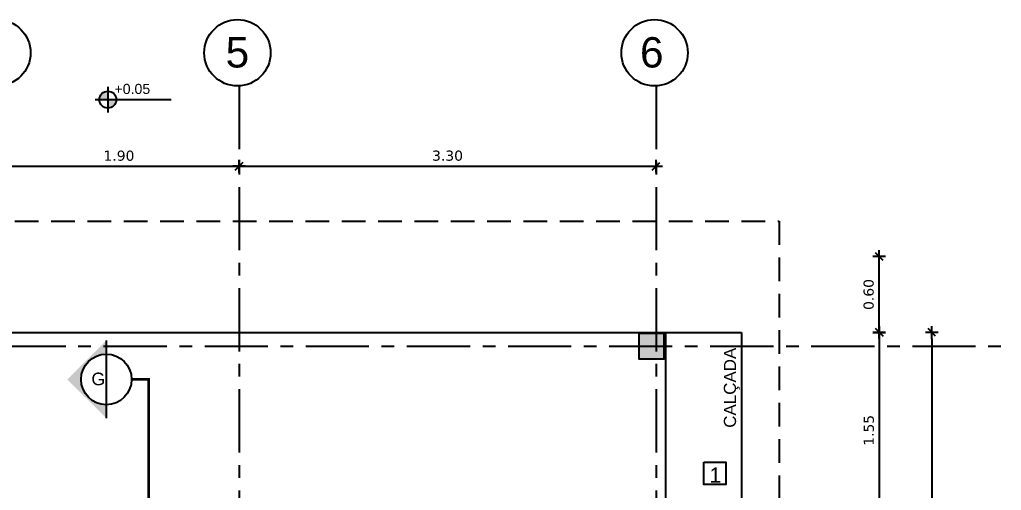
# Model space of a CAD drawing. Extents: x 12 to 194, y 116 to 198.
# Drawn here: x 75.78 to 83.55, y 175.62 to 179.35 of the extents above; entities that cross this region are included whole.
import ezdxf

# ---------------------------------------------------------------- set-up
doc = ezdxf.new("R2010")
doc.units = 0
doc.header["$LTSCALE"] = 0.005
doc.header["$PDMODE"] = 3
for name, pattern in [('C5', [60, 50, -5, 0, -5]), ('CONTINU', [0]), ('DASHDOT', [25.4, 12.7, -6.35, 0, -6.35]), ('TRACEJADO_G', [0.375, 0.25, -0.125])]:
    doc.linetypes.add(name, pattern=pattern)
doc.layers.get('0').update_dxf_attribs({"linetype": 'CONTINUOUS'})
doc.layers.get('DEFPOINTS').update_dxf_attribs({"linetype": 'CONTINUOUS'})
for name, color, linetype in [('A-ALV', 6, 'CONTINUOUS'), ('A-PARED-PISOS', 2, 'CONTINUOUS'), ('A-PISOS-CTEL', 2, 'TRACEJADO_G'), ('A-PISOS-NIVEL', 1, 'CONTINUOUS'), ('ARQ-CTA-1_050', 1, 'CONTINUOUS'), ('ARQ-EXO-1_100', 251, 'C5'), ('ARQ-SMB-1_050', 1, 'CONTINUOUS'), ('ARQ-SMB-1_100', 1, 'CONTINUOUS'), ('ARQ-TXT-1_050', 2, 'CONTINUOUS'), ('ARQ-TXT-1_075', 2, 'CONTINUOUS'), ('ARQ-TXT-1_100', 2, 'CONTINUOUS')]:
    doc.layers.add(name, color=color, linetype=linetype)
doc.layers.add('FO-Hachuras dos pilares', color=9, linetype='CONTINUOUS', lineweight=5)
doc.styles.add('A20', font='arial.ttf', dxfattribs={"height": 0.2})
doc.styles.add('ESC-50-A20', font='arial.ttf', dxfattribs={"height": 0.1})
doc.styles.add('FNDE Texto Cota 0050', font='verdana.ttf', dxfattribs={"height": 0.08})
doc.dimstyles.new('FNDE 1-0050', dxfattribs={"dimscale": 5, "dimtxt": 0.08, "dimasz": 0.01, "dimexe": 0.15, "dimexo": 0.15, "dimgap": 0.01, "dimtad": 1, "dimzin": 1, "dimdsep": 46, "dimtxsty": 'FNDE Texto Cota 0050', "dimblk": 'tic', "dimcen": 0.015, "dimdle": 0.15, "dimse1": 1, "dimse2": 1, "dimclrd": 251, "dimclre": 251, "dimclrt": 256, "dimaunit": 1, "dimadec": 3, "dimazin": 0, "dimtfac": 1, "dimtix": 1, "dimtmove": 2, "dimatfit": 3, "dimfxl": 0.15, "dimtvp": 1, "dimtolj": 1, "dimtzin": 0, "dimarcsym": 0})

# ---------------------------------------------------------------- blocks, each defined once
blk = doc.blocks.new('tic')
at = {"color": 251}
for p, q in [((-1, 0), (1, 0)), ((0, -1), (0, 1))]:
    blk.add_line(p, q, dxfattribs=at)
blk.add_line((-0.6, -0.6), (0.6, 0.6))
blk = doc.blocks.new('*D34')
at = {"layer": 'ARQ-CTA-1_050', "color": 251, "lineweight": -2, "transparency": 16777216}
blk.add_line((83.0021, 176.824), (83.0021, 170.624), dxfattribs=at)
at = {"layer": 'DEFPOINTS', "color": 0, "transparency": 16777216}
for p in [(81.2048, 176.874), (81.2048, 170.574), (83.0021, 170.574)]:
    blk.add_point(p, dxfattribs=at)
at = {"layer": 'ARQ-CTA-1_050', "color": 251, "lineweight": -2, "transparency": 16777216, "xscale": 0.05, "yscale": 0.05, "zscale": 0.05}
for p, rotation in [((83.0021, 176.874), 90), ((83.0021, 170.574), 270)]:
    blk.add_blockref('tic', p, dxfattribs=dict(at, rotation=rotation))
at = {"layer": 'ARQ-CTA-1_050', "transparency": 16777216, "insert": (82.9188, 173.724), "char_height": 0.08, "attachment_point": 5, "rotation": 90, "style": 'FNDE Texto Cota 0050'}
blk.add_mtext('\\A1;6.30', dxfattribs=at)
blk = doc.blocks.new('*D36')
at = {"layer": 'ARQ-CTA-1_050', "color": 251, "lineweight": -2, "transparency": 16777216}
blk.add_line((82.5857, 176.824), (82.5857, 175.374), dxfattribs=at)
at = {"layer": 'DEFPOINTS', "color": 0, "transparency": 16777216}
for p in [(81.2048, 176.874), (81.2048, 175.324), (82.5857, 175.324)]:
    blk.add_point(p, dxfattribs=at)
at = {"layer": 'ARQ-CTA-1_050', "color": 251, "lineweight": -2, "transparency": 16777216, "xscale": 0.05, "yscale": 0.05, "zscale": 0.05}
for p, rotation in [((82.5857, 176.874), 90), ((82.5857, 175.324), 270)]:
    blk.add_blockref('tic', p, dxfattribs=dict(at, rotation=rotation))
at = {"layer": 'ARQ-CTA-1_050', "transparency": 16777216, "insert": (82.5037, 176.099), "char_height": 0.08, "attachment_point": 5, "rotation": 90, "style": 'FNDE Texto Cota 0050'}
blk.add_mtext('\\A1;1.55', dxfattribs=at)
blk = doc.blocks.new('FNDE-Ind Corte-1_100')
blk.add_hatch(color=251).paths.add_polyline_path([(241.999, -2.386), (242.214, -2.386, -1), (243.014, -2.386), (243.229, -2.386), (242.614, -1.77)])
at = {"color": 251, "linetype": 'Continuous'}
blk.add_line((243.229, -2.386), (241.999, -2.386), dxfattribs=at)
blk.add_circle((242.614, -2.386), 0.4, dxfattribs=at)
blk = doc.blocks.new('*D39')
at = {"layer": 'ARQ-CTA-1_050', "color": 251, "lineweight": -2, "transparency": 16777216}
blk.add_line((82.5857, 176.924), (82.5857, 177.424), dxfattribs=at)
at = {"layer": 'DEFPOINTS', "color": 0, "transparency": 16777216}
for p in [(81.8048, 177.474), (82.5857, 177.474), (82.5857, 176.874)]:
    blk.add_point(p, dxfattribs=at)
at = {"layer": 'ARQ-CTA-1_050', "color": 251, "lineweight": -2, "transparency": 16777216, "xscale": 0.05, "yscale": 0.05, "zscale": 0.05}
for p, rotation in [((82.5857, 177.474), 90), ((82.5857, 176.874), 270)]:
    blk.add_blockref('tic', p, dxfattribs=dict(at, rotation=rotation))
at = {"layer": 'ARQ-CTA-1_050', "transparency": 16777216, "insert": (82.5024, 177.174), "char_height": 0.08, "attachment_point": 5, "rotation": 90, "style": 'FNDE Texto Cota 0050'}
blk.add_mtext('\\A1;0.60', dxfattribs=at)
blk = doc.blocks.new('FNDE-Nível Planta-1_050')
at = {"linetype": 'Continuous', "ltscale": 0.5}
h = blk.add_hatch(color=251, dxfattribs=at)
h.paths.add_polyline_path([(135.6984, 5.8271), (135.6984, 5.8943, 0.414214), (135.6312, 5.8271)])
h.paths.add_polyline_path([(135.6984, 5.8271), (135.6984, 5.7599, 0.414214), (135.7656, 5.8271)])
at = {"color": 251}
for p, q in [((135.6984, 5.9279), (135.6984, 5.7263)), ((135.5976, 5.8271), (135.7656, 5.8271)), ((135.7656, 5.8271), (136.1984, 5.8271))]:
    blk.add_line(p, q, dxfattribs=at)
blk.add_circle((135.6984, 5.8271), 0.0672, dxfattribs=at)
blk = doc.blocks.new('*D184')
at = {"layer": 'ARQ-CTA-1_050', "color": 251, "lineweight": -2, "transparency": 16777216}
blk.add_line((75.6698, 178.1885), (77.4698, 178.1885), dxfattribs=at)
at = {"layer": 'DEFPOINTS', "color": 0, "transparency": 16777216}
for p in [(75.6198, 178.8241), (77.5198, 178.8241), (77.5198, 178.1885)]:
    blk.add_point(p, dxfattribs=at)
at = {"layer": 'ARQ-CTA-1_050', "color": 251, "lineweight": -2, "transparency": 16777216, "xscale": 0.05, "yscale": 0.05, "zscale": 0.05, "rotation": 180}
blk.add_blockref('tic', (75.6198, 178.1885), dxfattribs=at)
at = {"layer": 'ARQ-CTA-1_050', "color": 251, "lineweight": -2, "transparency": 16777216, "xscale": 0.05, "yscale": 0.05, "zscale": 0.05}
blk.add_blockref('tic', (77.5198, 178.1885), dxfattribs=at)
at = {"layer": 'ARQ-CTA-1_050', "transparency": 16777216, "insert": (76.5698, 178.2718), "char_height": 0.08, "attachment_point": 5, "style": 'FNDE Texto Cota 0050'}
blk.add_mtext('\\A1;1.90', dxfattribs=at)
blk = doc.blocks.new('*D185')
at = {"layer": 'ARQ-CTA-1_050', "color": 251, "lineweight": -2, "transparency": 16777216}
blk.add_line((77.5698, 178.1885), (80.7698, 178.1885), dxfattribs=at)
at = {"layer": 'DEFPOINTS', "color": 0, "transparency": 16777216}
for p in [(77.5198, 178.8241), (80.8198, 178.8241), (80.8198, 178.1885)]:
    blk.add_point(p, dxfattribs=at)
at = {"layer": 'ARQ-CTA-1_050', "color": 251, "lineweight": -2, "transparency": 16777216, "xscale": 0.05, "yscale": 0.05, "zscale": 0.05, "rotation": 180}
blk.add_blockref('tic', (77.5198, 178.1885), dxfattribs=at)
at = {"layer": 'ARQ-CTA-1_050', "color": 251, "lineweight": -2, "transparency": 16777216, "xscale": 0.05, "yscale": 0.05, "zscale": 0.05}
blk.add_blockref('tic', (80.8198, 178.1885), dxfattribs=at)
at = {"layer": 'ARQ-CTA-1_050', "transparency": 16777216, "insert": (79.1698, 178.2719), "char_height": 0.08, "attachment_point": 5, "style": 'FNDE Texto Cota 0050'}
blk.add_mtext('\\A1;3.30', dxfattribs=at)

msp = doc.modelspace()

# ---------------------------------------------------------------- hatches: boundary and pattern name
at = {"layer": 'FO-Hachuras dos pilares', "linetype": 'Continuous'}
msp.add_hatch(color=256, dxfattribs=at).paths.add_polyline_path([(80.8848, 176.864), (80.7848, 176.864), (80.6848, 176.864), (80.6848, 176.764), (80.6848, 176.664), (80.7848, 176.664), (80.8848, 176.664), (80.8848, 176.764)])

# ---------------------------------------------------------------- linework, layer by layer
at = {"layer": 'A-ALV'}
msp.add_lwpolyline([(80.8848, 176.864), (80.7848, 176.864), (80.6848, 176.864), (80.6848, 176.764), (80.6848, 176.664), (80.7848, 176.664), (80.8848, 176.664), (80.8848, 176.764), (80.8848, 176.864)], close=True, dxfattribs=at)
at = {"layer": 'A-PARED-PISOS'}
for p, q in [((74.6198, 176.874), (80.8948, 176.874)), ((80.8948, 176.874), (80.8948, 175.324))]:
    msp.add_line(p, q, dxfattribs=at)
at = {"layer": 'A-PISOS-CTEL', "color": 2, "linetype": 'TRACEJADO_G', "ltscale": 150}
msp.add_lwpolyline([(64.2454, 177.7553), (81.7948, 177.7553), (81.7948, 169.674), (64.2454, 169.674)], close=True, dxfattribs=at)
at = {"layer": 'A-PISOS-NIVEL', "color": 1}
for p, q in [((80.8948, 176.874), (81.4948, 176.874)), ((81.4948, 176.874), (81.4948, 169.974))]:
    msp.add_line(p, q, dxfattribs=at)
at = {"layer": 'ARQ-EXO-1_100', "ltscale": 2}
for p, q in [((77.5198, 178.8241), (77.5198, 168.6039)), ((80.8198, 178.8241), (80.8198, 168.6039)), ((62.8483, 176.764), (83.5522, 176.764, -14.6614))]:
    msp.add_line(p, q, dxfattribs=at)
at = {"layer": 'ARQ-EXO-1_100', "linetype": 'CONTINU'}
for centre in [(75.6077, 179.0864), (77.5077, 179.0864), (80.8077, 179.0864)]:
    msp.add_circle(centre, 0.2625, dxfattribs=at)
at = {"layer": 'ARQ-SMB-1_100', "color": 251, "linetype": 'DASHDOT', "ltscale": 0.1}
msp.add_lwpolyline([(76.6695, 176.5023, 0.02, 0.02, 0), (76.8049, 176.5023, 0.02, 0.02, 0), (76.8049, 175.5123, 0, 0, 0)], format="xyseb", dxfattribs=at)
at = {"layer": 'ARQ-SMB-1_100'}
msp.add_lwpolyline([(81.1967, 175.8463), (81.3727, 175.8463), (81.3727, 175.6703), (81.1967, 175.6703)], close=True, dxfattribs=at)

# ---------------------------------------------------------------- block references
at = {"layer": 'ARQ-SMB-1_050'}
msp.add_blockref('FNDE-Nível Planta-1_050', (-59.2167, 172.8886), dxfattribs=at)
at = {"layer": 'ARQ-SMB-1_100', "xscale": 0.4999999999999999, "yscale": 0.4999999999999999, "zscale": 0.4999999999999999, "rotation": 90.00000000001893}
msp.add_blockref('FNDE-Ind Corte-1_100', (75.2767, 55.1949), dxfattribs=at)

# ---------------------------------------------------------------- texts
at = {"layer": 'ARQ-SMB-1_050', "style": 'ESC-50-A20'}
msp.add_attdef('+0.05', (76.5344, 178.7606), 'NA', height=0.08, dxfattribs=at)
at = {"layer": 'ARQ-TXT-1_050', "insert": (81.2426, 175.8052), "char_height": 0.12, "width": 0.086252, "attachment_point": 1, "style": 'A20'}
msp.add_mtext('1', dxfattribs=at)
at = {"layer": 'ARQ-TXT-1_075', "insert": (81.3566, 176.1192), "char_height": 0.096, "width": 0.880381, "attachment_point": 1, "rotation": 90, "style": 'ESC-50-A20'}
msp.add_mtext('CALÇADA ', dxfattribs=at)
at = {"layer": 'ARQ-TXT-1_100'}
for s, insert, char_height, width, attachment_point, style in [('5', (77.5069, 179.2102, -0.8), 0.24, 0.437504, 2, 'A20'), ('6', (80.7857, 179.2102, -0.8), 0.24, 0.437504, 2, 'A20'), ('G', (76.3519, 176.5557), 0.1, 4.264089, 1, 'ESC-50-A20')]:
    msp.add_mtext(s, dxfattribs=dict(at, insert=insert, char_height=char_height, width=width, attachment_point=attachment_point, style=style))

# ---------------------------------------------------------------- dimensions: what is measured, and where the dimension line sits
at = {"layer": 'ARQ-CTA-1_050'}
for base, p1, p2, picture, middle in [((77.5198, 178.1885), (75.6198, 178.8241), (77.5198, 178.8241), '*D184', (76.5698, 178.2718)), ((80.8198, 178.1885), (77.5198, 178.8241), (80.8198, 178.8241), '*D185', (79.1698, 178.2719))]:
    dim = msp.add_linear_dim(base=base, p1=p1, p2=p2, dimstyle='FNDE 1-0050', override={"dimtad": 0}, dxfattribs=at)
    dim.commit()
    dim.dimension.update_dxf_attribs({"geometry": picture, "text_midpoint": middle})
dim = msp.add_linear_dim(base=(82.5857, 177.474), p1=(82.5857, 176.874), p2=(81.8048, 177.474), angle=90, dimstyle='FNDE 1-0050', override={"dimtad": 0}, dxfattribs=at)
dim.commit()
dim.dimension.update_dxf_attribs({"geometry": '*D39', "text_midpoint": (82.5024, 177.174)})
for p2, distance, picture, middle in [((81.2048, 170.574), 1.7973, '*D34', (82.9188, 173.724)), ((81.2048, 175.324), 1.3809, '*D36', (82.5037, 176.099))]:
    dim = msp.add_aligned_dim(p1=(81.2048, 176.874), p2=p2, distance=distance, dimstyle='FNDE 1-0050', override={"dimtad": 0}, dxfattribs=at)
    dim.commit()
    dim.dimension.update_dxf_attribs({"geometry": picture, "text_midpoint": middle})

doc.saveas('drawing.dxf')
